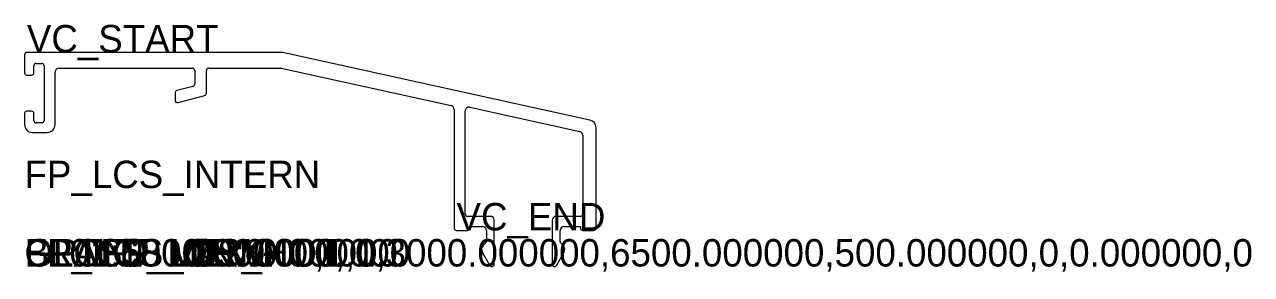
# Model space of a CAD drawing. Header units: metres. Extents: x -24 to 133, y -1 to 184.
# Drawn here: x -23.5 to 133, y 152.3 to 184.2 of the extents above.
import ezdxf

# ---------------------------------------------------------------- set-up
doc = ezdxf.new("R2010")
doc.units = ezdxf.units.M

msp = doc.modelspace()

# ---------------------------------------------------------------- linework, layer by layer
for p, q in [((-23.53625, 180.348704), (-23.53625, 178.050405)), ((9.148268, 180.648704), (-23.23625, 180.648704)), ((48.578688, 172.018614), (9.578146, 180.601959)), ((-22.33625, 178.050405), (-22.33625, 178.950405)), ((-22.03625, 179.250405), (-21.33625, 179.250405)), ((-21.03625, 178.950405), (-21.03625, 171.950405)), ((-19.13625, 178.648704), (-2.136266, 178.648704)), ((-0.036266, 178.648704), (9.093898, 178.648704)), ((9.201367, 178.637018), (30.871219, 173.867858)), ((-23.23625, 177.750405), (-22.63625, 177.750405)), ((-19.63625, 171.450405), (-19.63625, 178.148704)), ((-1.836266, 178.348704), (-1.836266, 176.610722)), ((-0.336266, 175.459732), (-0.336266, 178.348704)), ((-4.336266, 175.480453), (-4.336266, 174.548704)), ((-2.05862, 176.320944), (-4.113912, 175.770231)), ((-3.95862, 174.258927), (-0.55862, 175.169954)), ((-23.53625, 172.850405), (-23.53625, 171.450405)), ((-22.63625, 173.150405), (-23.23625, 173.150405)), ((-22.33625, 171.950405), (-22.33625, 172.850405)), ((31.26375, 173.379544), (31.26375, 158.245835)), ((32.66375, 160.045835), (32.66375, 173.158525)), ((33.271219, 173.646839), (47.270903, 170.565751)), ((-21.33625, 171.650405), (-22.03625, 171.650405)), ((49.36375, 158.245835), (49.36375, 171.041986)), ((-22.53625, 170.450405), (-20.63625, 170.450405)), ((47.663433, 170.077437), (47.663433, 160.045835)), ((35.86375, 159.745835), (32.96375, 159.745835)), ((47.363433, 159.745835), (44.263433, 159.745835)), ((33.26375, 158.445835), (34.86375, 158.445835)), ((33.26375, 158.245835), (33.26375, 158.445835)), ((36.36375, 153.645835), (36.36375, 159.245835)), ((43.763433, 159.245835), (43.763433, 153.645835)), ((45.263433, 158.445835), (47.36375, 158.445835)), ((47.36375, 158.445835), (47.36375, 158.245835)), ((31.56375, 157.945835), (32.96375, 157.945835)), ((35.36375, 157.945835), (35.36375, 156.538424)), ((44.763433, 156.538424), (44.763433, 157.945835)), ((47.66375, 157.945835), (49.06375, 157.945835)), ((34.852487, 155.177495), (35.803638, 153.496363)), ((35.275882, 156.326292), (34.966759, 156.017169)), ((44.323545, 153.496363), (45.274696, 155.177495)), ((45.160424, 156.017169), (44.851301, 156.326292))]:
    msp.add_line(p, q)
for centre, radius, start, end in [((-23.23625, 180.348704), 0.3, 90, 180), ((9.148268, 178.648704), 2, 77.58806, 90), ((-22.03625, 178.950405), 0.3, 90, 180), ((-21.33625, 178.950405), 0.3, 0, 90), ((-19.13625, 178.148704), 0.5, 90, 180), ((-2.136266, 178.348704), 0.3, 0, 90), ((-0.036266, 178.348704), 0.3, 90, 180), ((9.093898, 178.148704), 0.5, 77.58806, 90), ((-23.23625, 178.050405), 0.3, 180, 270), ((-22.63625, 178.050405), 0.3, 270, 0), ((-4.036266, 175.480453), 0.3, 105, 180), ((-2.136266, 176.610722), 0.3, 285, 0), ((-0.636266, 175.459732), 0.3, 285, 0), ((-4.036266, 174.548704), 0.3, 180, 285), ((30.76375, 173.379544), 0.5, 0, 77.58806), ((-23.23625, 172.850405), 0.3, 90, 180), ((-22.63625, 172.850405), 0.3, 0, 90), ((33.16375, 173.158525), 0.5, 77.58806, 180), ((-22.53625, 171.450405), 1, 180, 270), ((-22.03625, 171.950405), 0.3, 180, 270), ((-21.33625, 171.950405), 0.3, 270, 0), ((-20.63625, 171.450405), 1, 270, 0), ((48.36375, 171.041986), 1, 0, 77.58806), ((47.163433, 170.077437), 0.5, 0, 77.58806), ((32.96375, 160.045835), 0.3, 180, 270), ((35.86375, 159.245835), 0.5, 0, 90), ((44.263433, 159.245835), 0.5, 90, 180), ((47.363433, 160.045835), 0.3, 270, 0), ((31.56375, 158.245835), 0.3, 180, 270), ((32.96375, 158.245835), 0.3, 270, 0), ((34.86375, 157.945835), 0.5, 0, 90), ((45.263433, 157.945835), 0.5, 90, 180), ((47.66375, 158.245835), 0.3, 180, 270), ((49.06375, 158.245835), 0.3, 270, 0), ((35.06375, 156.538424), 0.3, 315, 0), ((45.063433, 156.538424), 0.3, 180, 225), ((35.461734, 155.522194), 0.7, 135, 209.500322), ((44.665449, 155.522194), 0.7, 330.499678, 45), ((36.06375, 153.645835), 0.3, 209.883652, 0), ((44.063433, 153.645835), 0.3, 180, 330.116348)]:
    msp.add_arc(centre, radius, start, end)

# ---------------------------------------------------------------- texts
for tag, p in [('VC_START', (-23.23625, 180.648704)), ('FP_LCS_INTERN', (-23.53625, 163.345835)), ('VC_END', (31.56375, 157.945835)), ('OPTI:500.000000,1,0,3000.000000,6500.000000,500.000000,0,0.000000,0', (-23.53625, 153.345835)), ('GLASS_MIN:0.000000', (-23.53625, 153.345835)), ('GLASS_MAX:0.000000', (-23.53625, 153.345835)), ('FRONT_VIEW', (-23.53625, 153.345835)), ('BL01:6800.000000,,1', (-23.53625, 153.345835)), ('FP_LCS_ORIG', (-23.53625, 153.345835)), ('FP_LCS_HOT', (-13.53625, 153.345835))]:
    msp.add_attdef(tag, p, '', height=3.5)

doc.saveas('drawing.dxf')
